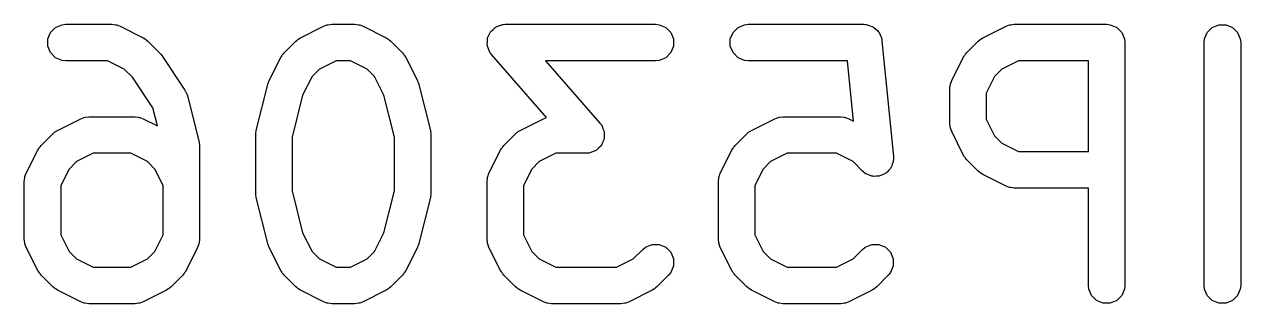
# Model space of a CAD drawing. Header units: millimetres. Extents: x 60 to 220, y -152 to -53.
# Drawn here: x 77.82 to 82.82, y -128.04 to -126.89 of the extents above; entities that cross this region are included whole.
import ezdxf

# ---------------------------------------------------------------- set-up
doc = ezdxf.new("R2010")
doc.units = ezdxf.units.MM
doc.layers.add('F.Silkscreen', color=41, linetype='CONTINUOUS', true_color=0xf2eda1)

msp = doc.modelspace()

# ---------------------------------------------------------------- linework, layer by layer
at = {"layer": 'F.Silkscreen', "linetype": 'CONTINUOUS'}
for p, q in [((77.913598, -126.947387), (77.924797, -126.920351)), ((77.924797, -126.920351), (77.945489, -126.899659)), ((77.945489, -126.899659), (77.972525, -126.88846)), ((77.972525, -126.88846), (77.987157, -126.887019)), ((77.987157, -126.887019), (78.177633, -126.887019)), ((78.177633, -126.887019), (78.192265, -126.88846)), ((78.192265, -126.88846), (78.194754, -126.889491)), ((78.194754, -126.889491), (78.197442, -126.889682)), ((78.197442, -126.889682), (78.211174, -126.894937)), ((78.211174, -126.894937), (78.306412, -126.942556)), ((78.953616, -126.942556), (79.048854, -126.894937)), ((79.048854, -126.894937), (79.062585, -126.889682)), ((79.062585, -126.889682), (79.065274, -126.88949)), ((79.065274, -126.88949), (79.067763, -126.88846)), ((79.067763, -126.88846), (79.082395, -126.887019)), ((79.082395, -126.887019), (79.177633, -126.887019)), ((79.177633, -126.887019), (79.192265, -126.88846)), ((79.192265, -126.88846), (79.194754, -126.889491)), ((79.194754, -126.889491), (79.197442, -126.889682)), ((79.197442, -126.889682), (79.211174, -126.894937)), ((79.211174, -126.894937), (79.306412, -126.942556)), ((79.72966, -126.931601), (79.734321, -126.920351)), ((79.734321, -126.920351), (79.736107, -126.918564)), ((79.736107, -126.918564), (79.73723, -126.916295)), ((79.73723, -126.916295), (79.746402, -126.908269)), ((79.746402, -126.908269), (79.755013, -126.899659)), ((79.755013, -126.899659), (79.757349, -126.89869)), ((79.757349, -126.89869), (79.759254, -126.897025)), ((79.759254, -126.897025), (79.770791, -126.893123)), ((79.770791, -126.893123), (79.782049, -126.88846)), ((79.782049, -126.88846), (79.785619, -126.888108)), ((79.785619, -126.888108), (79.786975, -126.88765)), ((79.786975, -126.88765), (79.788942, -126.887781)), ((79.788942, -126.887781), (79.796681, -126.887019)), ((79.796681, -126.887019), (80.415728, -126.887019)), ((80.415728, -126.887019), (80.43036, -126.88846)), ((80.43036, -126.88846), (80.457396, -126.899659)), ((80.457396, -126.899659), (80.478088, -126.920351)), ((80.478088, -126.920351), (80.489287, -126.947387)), ((80.723122, -126.947387), (80.734321, -126.920351)), ((80.734321, -126.920351), (80.755013, -126.899659)), ((80.755013, -126.899659), (80.782049, -126.88846)), ((80.782049, -126.88846), (80.796681, -126.887019)), ((80.796681, -126.887019), (81.272871, -126.887019)), ((81.272871, -126.887019), (81.278282, -126.887551)), ((81.278282, -126.887551), (81.280111, -126.887369)), ((81.280111, -126.887369), (81.281897, -126.887907)), ((81.281897, -126.887907), (81.287503, -126.88846)), ((81.287503, -126.88846), (81.297629, -126.892654)), ((81.297629, -126.892654), (81.308127, -126.895822)), ((81.308127, -126.895822), (81.31105, -126.898213)), ((81.31105, -126.898213), (81.314539, -126.899659)), ((81.314539, -126.899659), (81.322292, -126.907412)), ((81.322292, -126.907412), (81.330775, -126.914353)), ((81.330775, -126.914353), (81.332559, -126.917679)), ((81.332559, -126.917679), (81.335231, -126.920351)), ((81.335231, -126.920351), (81.339426, -126.93048)), ((81.339426, -126.93048), (81.344609, -126.94014)), ((81.76314, -126.942556), (81.858378, -126.894937)), ((81.858378, -126.894937), (81.872109, -126.889682)), ((81.872109, -126.889682), (81.874798, -126.88949)), ((81.874798, -126.88949), (81.877287, -126.88846)), ((81.877287, -126.88846), (81.891919, -126.887019)), ((81.891919, -126.887019), (82.272871, -126.887019)), ((82.272871, -126.887019), (82.287503, -126.88846)), ((82.287503, -126.88846), (82.314539, -126.899659)), ((82.314539, -126.899659), (82.335231, -126.920351)), ((82.335231, -126.920351), (82.34643, -126.947387)), ((82.675502, -126.947387), (82.686701, -126.920351)), ((82.686701, -126.920351), (82.707393, -126.899659)), ((82.707393, -126.899659), (82.734429, -126.88846)), ((82.734429, -126.88846), (82.763693, -126.88846)), ((82.763693, -126.88846), (82.790729, -126.899659)), ((82.790729, -126.899659), (82.811421, -126.920351)), ((82.811421, -126.920351), (82.82262, -126.947387)), ((77.913598, -126.976651), (77.913598, -126.947387)), ((77.924797, -127.003687), (77.913598, -126.976651)), ((78.306412, -126.942556), (78.312711, -126.94652)), ((78.312711, -126.94652), (78.314539, -126.947278)), ((78.314539, -126.947278), (78.316595, -126.948966)), ((78.316595, -126.948966), (78.318855, -126.950388)), ((78.318855, -126.950388), (78.320154, -126.951886)), ((78.320154, -126.951886), (78.325904, -126.956605)), ((78.325904, -126.956605), (78.373523, -127.004224)), ((78.886505, -127.004224), (78.934124, -126.956605)), ((78.934124, -126.956605), (78.939873, -126.951886)), ((78.939873, -126.951886), (78.941173, -126.950388)), ((78.941173, -126.950388), (78.943432, -126.948966)), ((78.943432, -126.948966), (78.945489, -126.947278)), ((78.945489, -126.947278), (78.947316, -126.94652)), ((78.947316, -126.94652), (78.953616, -126.942556)), ((79.306412, -126.942556), (79.312711, -126.94652)), ((79.312711, -126.94652), (79.314539, -126.947278)), ((79.314539, -126.947278), (79.316595, -126.948966)), ((79.316595, -126.948966), (79.318855, -126.950388)), ((79.318855, -126.950388), (79.320154, -126.951886)), ((79.320154, -126.951886), (79.325904, -126.956605)), ((79.325904, -126.956605), (79.373523, -127.004224)), ((79.722312, -126.971725), (79.723122, -126.959571)), ((79.723122, -126.97412), (79.722312, -126.971725)), ((79.723122, -126.947387), (79.724089, -126.94505)), ((79.723122, -126.959571), (79.723122, -126.947387)), ((79.723122, -126.976651), (79.723122, -126.97412)), ((79.727785, -126.987908), (79.723122, -126.976651)), ((79.724089, -126.94505), (79.724258, -126.942527)), ((79.724258, -126.942527), (79.72966, -126.931601)), ((80.489287, -126.976651), (80.478088, -127.003687)), ((80.489287, -126.947387), (80.489287, -126.976651)), ((80.723122, -126.976651), (80.723122, -126.947387)), ((80.734321, -127.003687), (80.723122, -126.976651)), ((81.344609, -126.94014), (81.345716, -126.945664)), ((81.345716, -126.945664), (81.34643, -126.947387)), ((81.34643, -126.947387), (81.34643, -126.949223)), ((81.34643, -126.949223), (81.347499, -126.954556)), ((81.347499, -126.954556), (81.395118, -127.430746)), ((81.696029, -127.004224), (81.743648, -126.956605)), ((81.743648, -126.956605), (81.749397, -126.951886)), ((81.749397, -126.951886), (81.750697, -126.950388)), ((81.750697, -126.950388), (81.752956, -126.948966)), ((81.752956, -126.948966), (81.755013, -126.947278)), ((81.755013, -126.947278), (81.75684, -126.94652)), ((81.75684, -126.94652), (81.76314, -126.942556)), ((82.34643, -126.947387), (82.347871, -126.962019)), ((82.347871, -126.962019), (82.347871, -127.962019)), ((82.674061, -126.962019), (82.675502, -126.947387)), ((82.674061, -127.962019), (82.674061, -126.962019)), ((82.82262, -126.947387), (82.824061, -126.962019)), ((82.824061, -126.962019), (82.824061, -127.962019)), ((77.945489, -127.024379), (77.924797, -127.003687)), ((77.972525, -127.035578), (77.945489, -127.024379)), ((78.373523, -127.004224), (78.373556, -127.004264)), ((78.373556, -127.004264), (78.373578, -127.004279)), ((78.373578, -127.004279), (78.378361, -127.01012)), ((78.378361, -127.01012), (78.38285, -127.015589)), ((78.38285, -127.015589), (78.382859, -127.015611)), ((78.382859, -127.015611), (78.382894, -127.015654)), ((78.382894, -127.015654), (78.478132, -127.158512)), ((78.824837, -127.118954), (78.872456, -127.023716)), ((78.872456, -127.023716), (78.87642, -127.017416)), ((78.87642, -127.017416), (78.877178, -127.015589)), ((78.877178, -127.015589), (78.878866, -127.013532)), ((78.878866, -127.013532), (78.880288, -127.011273)), ((78.880288, -127.011273), (78.881786, -127.009973)), ((78.881786, -127.009973), (78.886505, -127.004224)), ((79.373523, -127.004224), (79.378241, -127.009973)), ((79.378241, -127.009973), (79.37974, -127.011273)), ((79.37974, -127.011273), (79.381161, -127.013532)), ((79.381161, -127.013532), (79.38285, -127.015589)), ((79.38285, -127.015589), (79.383607, -127.017416)), ((79.383607, -127.017416), (79.387572, -127.023716)), ((79.387572, -127.023716), (79.435191, -127.118954)), ((79.731687, -126.999446), (79.727785, -126.987908)), ((79.733772, -127.002363), (79.731687, -126.999446)), ((79.734321, -127.003687), (79.733772, -127.002363)), ((79.735716, -127.005082), (79.734321, -127.003687)), ((79.740238, -127.011407), (79.735716, -127.005082)), ((79.967133, -127.270715), (79.740238, -127.011407)), ((80.457396, -127.024379), (80.43036, -127.035578)), ((80.478088, -127.003687), (80.457396, -127.024379)), ((80.755013, -127.024379), (80.734321, -127.003687)), ((80.782049, -127.035578), (80.755013, -127.024379)), ((81.634361, -127.118954), (81.68198, -127.023716)), ((81.68198, -127.023716), (81.685944, -127.017416)), ((81.685944, -127.017416), (81.686702, -127.015589)), ((81.686702, -127.015589), (81.68839, -127.013532)), ((81.68839, -127.013532), (81.689812, -127.011273)), ((81.689812, -127.011273), (81.69131, -127.009973)), ((81.69131, -127.009973), (81.696029, -127.004224)), ((77.987157, -127.037019), (77.972525, -127.035578)), ((78.159928, -127.037019), (77.987157, -127.037019)), ((78.228444, -127.071277), (78.159928, -127.037019)), ((78.262204, -127.105037), (78.228444, -127.071277)), ((79.031584, -127.071277), (79.001177, -127.101684)), ((79.1001, -127.037019), (79.031584, -127.071277)), ((79.159928, -127.037019), (79.1001, -127.037019)), ((79.228444, -127.071277), (79.159928, -127.037019)), ((79.258851, -127.101684), (79.228444, -127.071277)), ((80.415728, -127.037019), (79.961963, -127.037019)), ((79.961963, -127.037019), (80.186457, -127.293583)), ((80.43036, -127.035578), (80.415728, -127.037019)), ((80.796681, -127.037019), (80.782049, -127.035578)), ((81.204997, -127.037019), (80.796681, -127.037019)), ((81.229815, -127.285209), (81.204997, -127.037019)), ((81.841108, -127.071277), (81.810701, -127.101684)), ((81.909624, -127.037019), (81.841108, -127.071277)), ((82.197871, -127.037019), (81.909624, -127.037019)), ((82.197871, -127.410828), (82.197871, -127.037019)), ((78.346118, -127.230908), (78.262204, -127.105037)), ((78.819582, -127.132686), (78.821909, -127.126604)), ((78.821909, -127.126604), (78.824105, -127.120459)), ((78.824105, -127.120459), (78.824427, -127.120023)), ((78.824427, -127.120023), (78.824837, -127.118954)), ((79.001177, -127.101684), (78.962683, -127.178671)), ((79.297344, -127.178671), (79.258851, -127.101684)), ((79.435191, -127.118954), (79.4356, -127.120023)), ((79.4356, -127.120023), (79.435923, -127.120459)), ((79.435923, -127.120459), (79.438115, -127.126595)), ((79.438115, -127.126595), (79.440446, -127.132685)), ((81.629106, -127.132686), (81.634361, -127.118954)), ((81.810701, -127.101684), (81.776443, -127.1702)), ((78.478132, -127.158512), (78.482436, -127.166586)), ((78.482436, -127.166586), (78.483542, -127.168078)), ((78.483542, -127.168078), (78.484171, -127.16984)), ((78.484171, -127.16984), (78.485049, -127.171486)), ((78.485049, -127.171486), (78.485407, -127.1733)), ((78.485407, -127.1733), (78.488489, -127.181924)), ((78.771539, -127.324781), (78.819158, -127.134305)), ((78.819158, -127.134305), (78.819543, -127.133225)), ((78.819543, -127.133225), (78.819582, -127.132686)), ((78.962683, -127.178671), (78.9193, -127.352205)), ((79.340728, -127.352205), (79.297344, -127.178671)), ((79.440446, -127.132685), (79.440484, -127.133225)), ((79.440484, -127.133225), (79.44087, -127.134305)), ((79.44087, -127.134305), (79.488489, -127.324781)), ((81.626443, -127.152495), (81.627884, -127.137863)), ((81.626443, -127.295352), (81.626443, -127.152495)), ((81.627884, -127.137863), (81.628915, -127.135373)), ((81.628915, -127.135373), (81.629106, -127.132686)), ((81.776443, -127.1702), (81.776443, -127.277647)), ((78.364642, -127.305004), (78.346118, -127.230908)), ((78.488489, -127.181924), (78.536108, -127.3724)), ((77.953616, -127.323508), (78.048854, -127.275889)), ((78.048854, -127.275889), (78.062585, -127.270634)), ((78.062585, -127.270634), (78.065274, -127.270442)), ((78.065274, -127.270442), (78.067763, -127.269412)), ((78.067763, -127.269412), (78.082395, -127.267971)), ((78.082395, -127.267971), (78.272871, -127.267971)), ((78.272871, -127.267971), (78.287503, -127.269412)), ((78.287503, -127.269412), (78.289992, -127.270443)), ((78.289992, -127.270443), (78.29268, -127.270634)), ((78.29268, -127.270634), (78.306412, -127.275889)), ((78.306412, -127.275889), (78.364642, -127.305004)), ((79.858378, -127.323508), (79.953616, -127.275889)), ((79.953616, -127.275889), (79.967133, -127.270715)), ((80.810759, -127.323508), (80.905997, -127.275889)), ((80.905997, -127.275889), (80.919728, -127.270634)), ((80.919728, -127.270634), (80.922417, -127.270442)), ((80.922417, -127.270442), (80.924906, -127.269412)), ((80.924906, -127.269412), (80.939538, -127.267971)), ((80.939538, -127.267971), (81.177633, -127.267971)), ((81.177633, -127.267971), (81.192265, -127.269412)), ((81.192265, -127.269412), (81.194754, -127.270443)), ((81.194754, -127.270443), (81.197442, -127.270634)), ((81.197442, -127.270634), (81.211174, -127.275889)), ((81.211174, -127.275889), (81.229815, -127.285209)), ((81.776443, -127.277647), (81.810701, -127.346163)), ((77.939873, -127.332838), (77.941173, -127.33134)), ((77.941173, -127.33134), (77.943432, -127.329918)), ((77.943432, -127.329918), (77.945489, -127.32823)), ((77.945489, -127.32823), (77.947316, -127.327472)), ((77.947316, -127.327472), (77.953616, -127.323508)), ((78.770198, -127.333851), (78.770741, -127.328339)), ((78.770741, -127.328339), (78.771163, -127.327317)), ((78.771163, -127.327317), (78.771539, -127.324781)), ((79.488489, -127.324781), (79.488864, -127.327317)), ((79.488864, -127.327317), (79.489287, -127.328339)), ((79.489287, -127.328339), (79.489829, -127.333851)), ((79.844635, -127.332838), (79.845935, -127.33134)), ((79.845935, -127.33134), (79.848194, -127.329918)), ((79.848194, -127.329918), (79.850251, -127.32823)), ((79.850251, -127.32823), (79.852078, -127.327472)), ((79.852078, -127.327472), (79.858378, -127.323508)), ((80.186457, -127.293583), (80.190978, -127.299907)), ((80.190978, -127.299907), (80.192374, -127.301303)), ((80.192374, -127.301303), (80.192922, -127.302626)), ((80.192922, -127.302626), (80.195008, -127.305544)), ((80.195008, -127.305544), (80.198909, -127.317081)), ((80.198909, -127.317081), (80.203573, -127.328339)), ((80.203573, -127.328339), (80.203573, -127.330869)), ((80.203573, -127.330869), (80.204383, -127.333265)), ((80.797016, -127.332838), (80.798316, -127.33134)), ((80.798316, -127.33134), (80.800575, -127.329918)), ((80.800575, -127.329918), (80.802632, -127.32823)), ((80.802632, -127.32823), (80.804459, -127.327472)), ((80.804459, -127.327472), (80.810759, -127.323508)), ((81.627884, -127.309984), (81.626443, -127.295352)), ((81.628915, -127.312473), (81.627884, -127.309984)), ((81.629106, -127.315161), (81.628915, -127.312473)), ((81.634361, -127.328893), (81.629106, -127.315161)), ((81.68198, -127.424131), (81.634361, -127.328893)), ((77.886505, -127.385176), (77.934124, -127.337557)), ((77.934124, -127.337557), (77.939873, -127.332838)), ((78.536108, -127.3724), (78.536483, -127.374936)), ((78.536483, -127.374936), (78.536906, -127.375958)), ((78.536906, -127.375958), (78.537448, -127.38147)), ((78.537448, -127.38147), (78.538258, -127.386944)), ((78.7693, -127.342971), (78.769551, -127.340417)), ((78.7693, -127.581066), (78.7693, -127.342971)), ((78.769389, -127.339325), (78.770198, -127.333851)), ((78.769551, -127.340417), (78.769389, -127.339325)), ((78.9193, -127.352205), (78.9193, -127.571832)), ((79.340728, -127.571832), (79.340728, -127.352205)), ((79.489829, -127.333851), (79.490639, -127.339325)), ((79.490639, -127.339325), (79.490476, -127.340417)), ((79.490476, -127.340417), (79.490728, -127.342971)), ((79.490728, -127.342971), (79.490728, -127.581066)), ((79.791267, -127.385176), (79.838886, -127.337557)), ((79.838886, -127.337557), (79.844635, -127.332838)), ((80.197034, -127.373388), (80.192374, -127.384639)), ((80.202437, -127.362463), (80.197034, -127.373388)), ((80.202605, -127.359939), (80.202437, -127.362463)), ((80.203573, -127.357603), (80.202605, -127.359939)), ((80.204383, -127.333265), (80.203573, -127.345418)), ((80.203573, -127.345418), (80.203573, -127.357603)), ((80.743648, -127.385176), (80.791267, -127.337557)), ((80.791267, -127.337557), (80.797016, -127.332838)), ((81.810701, -127.346163), (81.841108, -127.37657)), ((81.841108, -127.37657), (81.909624, -127.410828)), ((77.824837, -127.499906), (77.872456, -127.404668)), ((77.872456, -127.404668), (77.87642, -127.398368)), ((77.87642, -127.398368), (77.877178, -127.396541)), ((77.877178, -127.396541), (77.878866, -127.394484)), ((77.878866, -127.394484), (77.880288, -127.392225)), ((77.880288, -127.392225), (77.881786, -127.390925)), ((77.881786, -127.390925), (77.886505, -127.385176)), ((78.1001, -127.417971), (78.031584, -127.452229)), ((78.255166, -127.417971), (78.1001, -127.417971)), ((78.323682, -127.452229), (78.255166, -127.417971)), ((78.538258, -127.386944), (78.538095, -127.388036)), ((78.538095, -127.388036), (78.538347, -127.39059)), ((78.538347, -127.39059), (78.538347, -127.771542)), ((79.729599, -127.499906), (79.777218, -127.404668)), ((79.777218, -127.404668), (79.781182, -127.398368)), ((79.781182, -127.398368), (79.78194, -127.396541)), ((79.78194, -127.396541), (79.783628, -127.394484)), ((79.783628, -127.394484), (79.78505, -127.392225)), ((79.78505, -127.392225), (79.786548, -127.390925)), ((79.786548, -127.390925), (79.791267, -127.385176)), ((80.004862, -127.417971), (79.936346, -127.452229)), ((80.130014, -127.417971), (80.004862, -127.417971)), ((80.137752, -127.417208), (80.130014, -127.417971)), ((80.13972, -127.41734), (80.137752, -127.417208)), ((80.141075, -127.416881), (80.13972, -127.41734)), ((80.144646, -127.41653), (80.141075, -127.416881)), ((80.155903, -127.411866), (80.144646, -127.41653)), ((80.167441, -127.407965), (80.155903, -127.411866)), ((80.169345, -127.406299), (80.167441, -127.407965)), ((80.171682, -127.405331), (80.169345, -127.406299)), ((80.180292, -127.39672), (80.171682, -127.405331)), ((80.189465, -127.388695), (80.180292, -127.39672)), ((80.190587, -127.386425), (80.189465, -127.388695)), ((80.192374, -127.384639), (80.190587, -127.386425)), ((80.68198, -127.499906), (80.729599, -127.404668)), ((80.729599, -127.404668), (80.733563, -127.398368)), ((80.733563, -127.398368), (80.734321, -127.396541)), ((80.734321, -127.396541), (80.736009, -127.394484)), ((80.736009, -127.394484), (80.737431, -127.392225)), ((80.737431, -127.392225), (80.738929, -127.390925)), ((80.738929, -127.390925), (80.743648, -127.385176)), ((80.957243, -127.417971), (80.888727, -127.452229)), ((81.159928, -127.417971), (80.957243, -127.417971)), ((81.228444, -127.452229), (81.159928, -127.417971)), ((81.395118, -127.430746), (81.39514, -127.445449)), ((81.685944, -127.43043), (81.68198, -127.424131)), ((81.686702, -127.432258), (81.685944, -127.43043)), ((81.909624, -127.410828), (82.197871, -127.410828)), ((78.031584, -127.452229), (78.001177, -127.482636)), ((78.354089, -127.482636), (78.323682, -127.452229)), ((79.936346, -127.452229), (79.905939, -127.482636)), ((80.888727, -127.452229), (80.85832, -127.482636)), ((81.267457, -127.491242), (81.228444, -127.452229)), ((81.38285, -127.479876), (81.375101, -127.487624)), ((81.384294, -127.476389), (81.38285, -127.479876)), ((81.386687, -127.473465), (81.384294, -127.476389)), ((81.389855, -127.462964), (81.386687, -127.473465)), ((81.394049, -127.45284), (81.389855, -127.462964)), ((81.39514, -127.445449), (81.394049, -127.449064)), ((81.394049, -127.449064), (81.394049, -127.45284)), ((81.68839, -127.434314), (81.686702, -127.432258)), ((81.689812, -127.436574), (81.68839, -127.434314)), ((81.69131, -127.437873), (81.689812, -127.436574)), ((81.696029, -127.443623), (81.69131, -127.437873)), ((81.743648, -127.491242), (81.696029, -127.443623)), ((77.816919, -127.533447), (77.81836, -127.518815)), ((77.81836, -127.518815), (77.819391, -127.516325)), ((77.819391, -127.516325), (77.819582, -127.513638)), ((77.819582, -127.513638), (77.824837, -127.499906)), ((78.001177, -127.482636), (77.966919, -127.551152)), ((78.388347, -127.551152), (78.354089, -127.482636)), ((79.721681, -127.533447), (79.723122, -127.518815)), ((79.723122, -127.518815), (79.724153, -127.516325)), ((79.724153, -127.516325), (79.724344, -127.513638)), ((79.724344, -127.513638), (79.729599, -127.499906)), ((79.905939, -127.482636), (79.871681, -127.551152)), ((80.674062, -127.533447), (80.675503, -127.518815)), ((80.675503, -127.518815), (80.676534, -127.516325)), ((80.676534, -127.516325), (80.676725, -127.513638)), ((80.676725, -127.513638), (80.68198, -127.499906)), ((80.85832, -127.482636), (80.824062, -127.551152)), ((81.278822, -127.500569), (81.267457, -127.491242)), ((81.28231, -127.502014), (81.278822, -127.500569)), ((81.285234, -127.504406), (81.28231, -127.502014)), ((81.295731, -127.507573), (81.285234, -127.504406)), ((81.305858, -127.511768), (81.295731, -127.507573)), ((81.309634, -127.511768), (81.305858, -127.511768)), ((81.31325, -127.512859), (81.309634, -127.511768)), ((81.32416, -127.511768), (81.31325, -127.512859)), ((81.335121, -127.511768), (81.32416, -127.511768)), ((81.338609, -127.510322), (81.335121, -127.511768)), ((81.342369, -127.509947), (81.338609, -127.510322)), ((81.352032, -127.504762), (81.342369, -127.509947)), ((81.362157, -127.500569), (81.352032, -127.504762)), ((81.364827, -127.497898), (81.362157, -127.500569)), ((81.368156, -127.496113), (81.364827, -127.497898)), ((81.375101, -127.487624), (81.368156, -127.496113)), ((81.749397, -127.49596), (81.743648, -127.491242)), ((81.750697, -127.497459), (81.749397, -127.49596)), ((81.752956, -127.49888), (81.750697, -127.497459)), ((81.755013, -127.500569), (81.752956, -127.49888)), ((81.75684, -127.501326), (81.755013, -127.500569)), ((81.76314, -127.505291), (81.75684, -127.501326)), ((81.858378, -127.55291), (81.76314, -127.505291)), ((77.816919, -127.771542), (77.816919, -127.533447)), ((77.966919, -127.551152), (77.966919, -127.753837)), ((78.388347, -127.753837), (78.388347, -127.551152)), ((78.769551, -127.583619), (78.7693, -127.581066)), ((78.9193, -127.571832), (78.962683, -127.745366)), ((79.297344, -127.745366), (79.340728, -127.571832)), ((79.490728, -127.581066), (79.490476, -127.583619)), ((79.721681, -127.771542), (79.721681, -127.533447)), ((79.871681, -127.551152), (79.871681, -127.753837)), ((80.674062, -127.771542), (80.674062, -127.533447)), ((80.824062, -127.551152), (80.824062, -127.753837)), ((81.872109, -127.558165), (81.858378, -127.55291)), ((81.874798, -127.558356), (81.872109, -127.558165)), ((81.877287, -127.559387), (81.874798, -127.558356)), ((81.891919, -127.560828), (81.877287, -127.559387)), ((82.197871, -127.560828), (81.891919, -127.560828)), ((82.197871, -127.962019), (82.197871, -127.560828)), ((78.769389, -127.584712), (78.769551, -127.583619)), ((78.770198, -127.590185), (78.769389, -127.584712)), ((78.770741, -127.595698), (78.770198, -127.590185)), ((78.771163, -127.596719), (78.770741, -127.595698)), ((78.771539, -127.599256), (78.771163, -127.596719)), ((78.819158, -127.789732), (78.771539, -127.599256)), ((79.488489, -127.599256), (79.44087, -127.789732)), ((79.488864, -127.596719), (79.488489, -127.599256)), ((79.489287, -127.595698), (79.488864, -127.596719)), ((79.489829, -127.590185), (79.489287, -127.595698)), ((79.490639, -127.584712), (79.489829, -127.590185)), ((79.490476, -127.583619), (79.490639, -127.584712)), ((77.81836, -127.786174), (77.816919, -127.771542)), ((77.966919, -127.753837), (78.001177, -127.822353)), ((78.354088, -127.822353), (78.388347, -127.753837)), ((78.538347, -127.771542), (78.536906, -127.786174)), ((78.962683, -127.745366), (79.001177, -127.822353)), ((79.25885, -127.822353), (79.297344, -127.745366)), ((79.723122, -127.786174), (79.721681, -127.771542)), ((79.871681, -127.753837), (79.905939, -127.822353)), ((80.675503, -127.786174), (80.674062, -127.771542)), ((80.824062, -127.753837), (80.85832, -127.822353)), ((77.819391, -127.788663), (77.81836, -127.786174)), ((77.819582, -127.791351), (77.819391, -127.788663)), ((77.824837, -127.805083), (77.819582, -127.791351)), ((77.872456, -127.900321), (77.824837, -127.805083)), ((78.001177, -127.822353), (78.031584, -127.852761)), ((78.323681, -127.852761), (78.354088, -127.822353)), ((78.530429, -127.805083), (78.48281, -127.900321)), ((78.535684, -127.791352), (78.530429, -127.805083)), ((78.535875, -127.788662), (78.535684, -127.791352)), ((78.536906, -127.786174), (78.535875, -127.788662)), ((78.819543, -127.790811), (78.819158, -127.789732)), ((78.819582, -127.791351), (78.819543, -127.790811)), ((78.821909, -127.797432), (78.819582, -127.791351)), ((78.824105, -127.803578), (78.821909, -127.797432)), ((78.824427, -127.804013), (78.824105, -127.803578)), ((78.824837, -127.805083), (78.824427, -127.804013)), ((78.872456, -127.900321), (78.824837, -127.805083)), ((79.001177, -127.822353), (79.031584, -127.852761)), ((79.228443, -127.852761), (79.25885, -127.822353)), ((79.435191, -127.805083), (79.387572, -127.900321)), ((79.4356, -127.804013), (79.435191, -127.805083)), ((79.435923, -127.803578), (79.4356, -127.804013)), ((79.438115, -127.797441), (79.435923, -127.803578)), ((79.440446, -127.791352), (79.438115, -127.797441)), ((79.440484, -127.790811), (79.440446, -127.791352)), ((79.44087, -127.789732), (79.440484, -127.790811)), ((79.724153, -127.788663), (79.723122, -127.786174)), ((79.724344, -127.791351), (79.724153, -127.788663)), ((79.729599, -127.805083), (79.724344, -127.791351)), ((79.777218, -127.900321), (79.729599, -127.805083)), ((79.905939, -127.822353), (79.936346, -127.852761)), ((80.323681, -127.852761), (80.362694, -127.813748)), ((80.362694, -127.813748), (80.37406, -127.80442)), ((80.37406, -127.80442), (80.401096, -127.793221)), ((80.401096, -127.793221), (80.430359, -127.793221)), ((80.430359, -127.793221), (80.457395, -127.804419)), ((80.457395, -127.804419), (80.478088, -127.825112)), ((80.478088, -127.825112), (80.489287, -127.852148)), ((80.676534, -127.788663), (80.675503, -127.786174)), ((80.676725, -127.791351), (80.676534, -127.788663)), ((80.68198, -127.805083), (80.676725, -127.791351)), ((80.729599, -127.900321), (80.68198, -127.805083)), ((80.85832, -127.822353), (80.888727, -127.852761)), ((81.228443, -127.852761), (81.267456, -127.813748)), ((81.267456, -127.813748), (81.278822, -127.80442)), ((81.278822, -127.80442), (81.305858, -127.793221)), ((81.305858, -127.793221), (81.335121, -127.793221)), ((81.335121, -127.793221), (81.362157, -127.804419)), ((81.362157, -127.804419), (81.38285, -127.825112)), ((81.38285, -127.825112), (81.394049, -127.852148)), ((78.031584, -127.852761), (78.1001, -127.887019)), ((78.255166, -127.887019), (78.323681, -127.852761)), ((79.031584, -127.852761), (79.1001, -127.887019)), ((79.159928, -127.887019), (79.228443, -127.852761)), ((79.936346, -127.852761), (80.004862, -127.887019)), ((80.255166, -127.887019), (80.323681, -127.852761)), ((80.489287, -127.881411), (80.478089, -127.908447)), ((80.489287, -127.852148), (80.489287, -127.881411)), ((80.888727, -127.852761), (80.957243, -127.887019)), ((81.159928, -127.887019), (81.228443, -127.852761)), ((81.394049, -127.881411), (81.382851, -127.908447)), ((81.394049, -127.852148), (81.394049, -127.881411)), ((77.876419, -127.906617), (77.872456, -127.900321)), ((77.877177, -127.908447), (77.876419, -127.906617)), ((77.878866, -127.910505), (77.877177, -127.908447)), ((77.880288, -127.912764), (77.878866, -127.910505)), ((77.881786, -127.914063), (77.880288, -127.912764)), ((77.886504, -127.919812), (77.881786, -127.914063)), ((77.934123, -127.967432), (77.886504, -127.919812)), ((78.1001, -127.887019), (78.255166, -127.887019)), ((78.468761, -127.919813), (78.421143, -127.967432)), ((78.473479, -127.914063), (78.468761, -127.919813)), ((78.474978, -127.912764), (78.473479, -127.914063)), ((78.476399, -127.910505), (78.474978, -127.912764)), ((78.478089, -127.908447), (78.476399, -127.910505)), ((78.478846, -127.906617), (78.478089, -127.908447)), ((78.48281, -127.900321), (78.478846, -127.906617)), ((78.876419, -127.906617), (78.872456, -127.900321)), ((78.877177, -127.908447), (78.876419, -127.906617)), ((78.878866, -127.910505), (78.877177, -127.908447)), ((78.880288, -127.912764), (78.878866, -127.910505)), ((78.881786, -127.914063), (78.880288, -127.912764)), ((78.886504, -127.919812), (78.881786, -127.914063)), ((78.934123, -127.967432), (78.886504, -127.919812)), ((79.1001, -127.887019), (79.159928, -127.887019)), ((79.373523, -127.919813), (79.325905, -127.967432)), ((79.378241, -127.914063), (79.373523, -127.919813)), ((79.37974, -127.912764), (79.378241, -127.914063)), ((79.381161, -127.910505), (79.37974, -127.912764)), ((79.382851, -127.908447), (79.381161, -127.910505)), ((79.383608, -127.906617), (79.382851, -127.908447)), ((79.387572, -127.900321), (79.383608, -127.906617)), ((79.781181, -127.906617), (79.777218, -127.900321)), ((79.781939, -127.908447), (79.781181, -127.906617)), ((79.783628, -127.910505), (79.781939, -127.908447)), ((79.78505, -127.912764), (79.783628, -127.910505)), ((79.786548, -127.914063), (79.78505, -127.912764)), ((79.791266, -127.919812), (79.786548, -127.914063)), ((79.838885, -127.967432), (79.791266, -127.919812)), ((80.004862, -127.887019), (80.255166, -127.887019)), ((80.468761, -127.919813), (80.421143, -127.967432)), ((80.478089, -127.908447), (80.468761, -127.919813)), ((80.733562, -127.906617), (80.729599, -127.900321)), ((80.73432, -127.908447), (80.733562, -127.906617)), ((80.736009, -127.910505), (80.73432, -127.908447)), ((80.737431, -127.912764), (80.736009, -127.910505)), ((80.738929, -127.914063), (80.737431, -127.912764)), ((80.743647, -127.919812), (80.738929, -127.914063)), ((80.791266, -127.967432), (80.743647, -127.919812)), ((80.957243, -127.887019), (81.159928, -127.887019)), ((81.373523, -127.919813), (81.325905, -127.967432)), ((81.382851, -127.908447), (81.373523, -127.919813)), ((77.939872, -127.97215), (77.934123, -127.967432)), ((77.941173, -127.97365), (77.939872, -127.97215)), ((77.943432, -127.975072), (77.941173, -127.97365)), ((77.945489, -127.97676), (77.943432, -127.975072)), ((77.947316, -127.977517), (77.945489, -127.97676)), ((77.953616, -127.981482), (77.947316, -127.977517)), ((78.048854, -128.029101), (77.953616, -127.981482)), ((78.40165, -127.981482), (78.306412, -128.029101)), ((78.407949, -127.977517), (78.40165, -127.981482)), ((78.409777, -127.97676), (78.407949, -127.977517)), ((78.411833, -127.975072), (78.409777, -127.97676)), ((78.414093, -127.97365), (78.411833, -127.975072)), ((78.415393, -127.97215), (78.414093, -127.97365)), ((78.421143, -127.967432), (78.415393, -127.97215)), ((78.939872, -127.97215), (78.934123, -127.967432)), ((78.941173, -127.97365), (78.939872, -127.97215)), ((78.943432, -127.975072), (78.941173, -127.97365)), ((78.945489, -127.97676), (78.943432, -127.975072)), ((78.947316, -127.977517), (78.945489, -127.97676)), ((78.953616, -127.981482), (78.947316, -127.977517)), ((79.048854, -128.029101), (78.953616, -127.981482)), ((79.306412, -127.981482), (79.211174, -128.029101)), ((79.312711, -127.977517), (79.306412, -127.981482)), ((79.314539, -127.97676), (79.312711, -127.977517)), ((79.316595, -127.975072), (79.314539, -127.97676)), ((79.318855, -127.97365), (79.316595, -127.975072)), ((79.320155, -127.97215), (79.318855, -127.97365)), ((79.325905, -127.967432), (79.320155, -127.97215)), ((79.844634, -127.97215), (79.838885, -127.967432)), ((79.845935, -127.97365), (79.844634, -127.97215)), ((79.848194, -127.975072), (79.845935, -127.97365)), ((79.850251, -127.97676), (79.848194, -127.975072)), ((79.852078, -127.977517), (79.850251, -127.97676)), ((79.858378, -127.981482), (79.852078, -127.977517)), ((79.953616, -128.029101), (79.858378, -127.981482)), ((80.40165, -127.981482), (80.306412, -128.029101)), ((80.407949, -127.977517), (80.40165, -127.981482)), ((80.409777, -127.97676), (80.407949, -127.977517)), ((80.411833, -127.975072), (80.409777, -127.97676)), ((80.414093, -127.97365), (80.411833, -127.975072)), ((80.415393, -127.97215), (80.414093, -127.97365)), ((80.421143, -127.967432), (80.415393, -127.97215)), ((80.797015, -127.97215), (80.791266, -127.967432)), ((80.798316, -127.97365), (80.797015, -127.97215)), ((80.800575, -127.975072), (80.798316, -127.97365)), ((80.802632, -127.97676), (80.800575, -127.975072)), ((80.804459, -127.977517), (80.802632, -127.97676)), ((80.810759, -127.981482), (80.804459, -127.977517)), ((80.905997, -128.029101), (80.810759, -127.981482)), ((81.306412, -127.981482), (81.211174, -128.029101)), ((81.312711, -127.977517), (81.306412, -127.981482)), ((81.314539, -127.97676), (81.312711, -127.977517)), ((81.316595, -127.975072), (81.314539, -127.97676)), ((81.318855, -127.97365), (81.316595, -127.975072)), ((81.320155, -127.97215), (81.318855, -127.97365)), ((81.325905, -127.967432), (81.320155, -127.97215)), ((82.199312, -127.976651), (82.197871, -127.962019)), ((82.210511, -128.003687), (82.199312, -127.976651)), ((82.34643, -127.976651), (82.335231, -128.003687)), ((82.347871, -127.962019), (82.34643, -127.976651)), ((82.675502, -127.976651), (82.674061, -127.962019)), ((82.686701, -128.003687), (82.675502, -127.976651)), ((82.82262, -127.976651), (82.811421, -128.003687)), ((82.824061, -127.962019), (82.82262, -127.976651)), ((78.062585, -128.034356), (78.048854, -128.029101)), ((78.306412, -128.029101), (78.29268, -128.034356)), ((79.062585, -128.034356), (79.048854, -128.029101)), ((79.211174, -128.029101), (79.197442, -128.034356)), ((79.967347, -128.034356), (79.953616, -128.029101)), ((80.306412, -128.029101), (80.29268, -128.034356)), ((80.919728, -128.034356), (80.905997, -128.029101)), ((81.211174, -128.029101), (81.197442, -128.034356)), ((82.231203, -128.024379), (82.210511, -128.003687)), ((82.258239, -128.035578), (82.231203, -128.024379)), ((82.314539, -128.024379), (82.287503, -128.035578)), ((82.335231, -128.003687), (82.314539, -128.024379)), ((82.707393, -128.024379), (82.686701, -128.003687)), ((82.734429, -128.035578), (82.707393, -128.024379)), ((82.790729, -128.024379), (82.763693, -128.035578)), ((82.811421, -128.003687), (82.790729, -128.024379)), ((78.065274, -128.034547), (78.062585, -128.034356)), ((78.067763, -128.035578), (78.065274, -128.034547)), ((78.082395, -128.037019), (78.067763, -128.035578)), ((78.272871, -128.037019), (78.082395, -128.037019)), ((78.287503, -128.035578), (78.272871, -128.037019)), ((78.289992, -128.034546), (78.287503, -128.035578)), ((78.29268, -128.034356), (78.289992, -128.034546)), ((79.065274, -128.034547), (79.062585, -128.034356)), ((79.067763, -128.035578), (79.065274, -128.034547)), ((79.082395, -128.037019), (79.067763, -128.035578)), ((79.177633, -128.037019), (79.082395, -128.037019)), ((79.192265, -128.035578), (79.177633, -128.037019)), ((79.194754, -128.034546), (79.192265, -128.035578)), ((79.197442, -128.034356), (79.194754, -128.034546)), ((79.970036, -128.034547), (79.967347, -128.034356)), ((79.972525, -128.035578), (79.970036, -128.034547)), ((79.987157, -128.037019), (79.972525, -128.035578)), ((80.272871, -128.037019), (79.987157, -128.037019)), ((80.287503, -128.035578), (80.272871, -128.037019)), ((80.289992, -128.034546), (80.287503, -128.035578)), ((80.29268, -128.034356), (80.289992, -128.034546)), ((80.922417, -128.034547), (80.919728, -128.034356)), ((80.924906, -128.035578), (80.922417, -128.034547)), ((80.939538, -128.037019), (80.924906, -128.035578)), ((81.177633, -128.037019), (80.939538, -128.037019)), ((81.192265, -128.035578), (81.177633, -128.037019)), ((81.194754, -128.034546), (81.192265, -128.035578)), ((81.197442, -128.034356), (81.194754, -128.034546)), ((82.287503, -128.035578), (82.258239, -128.035578)), ((82.763693, -128.035578), (82.734429, -128.035578))]:
    msp.add_line(p, q, dxfattribs=at)

doc.saveas('drawing.dxf')
